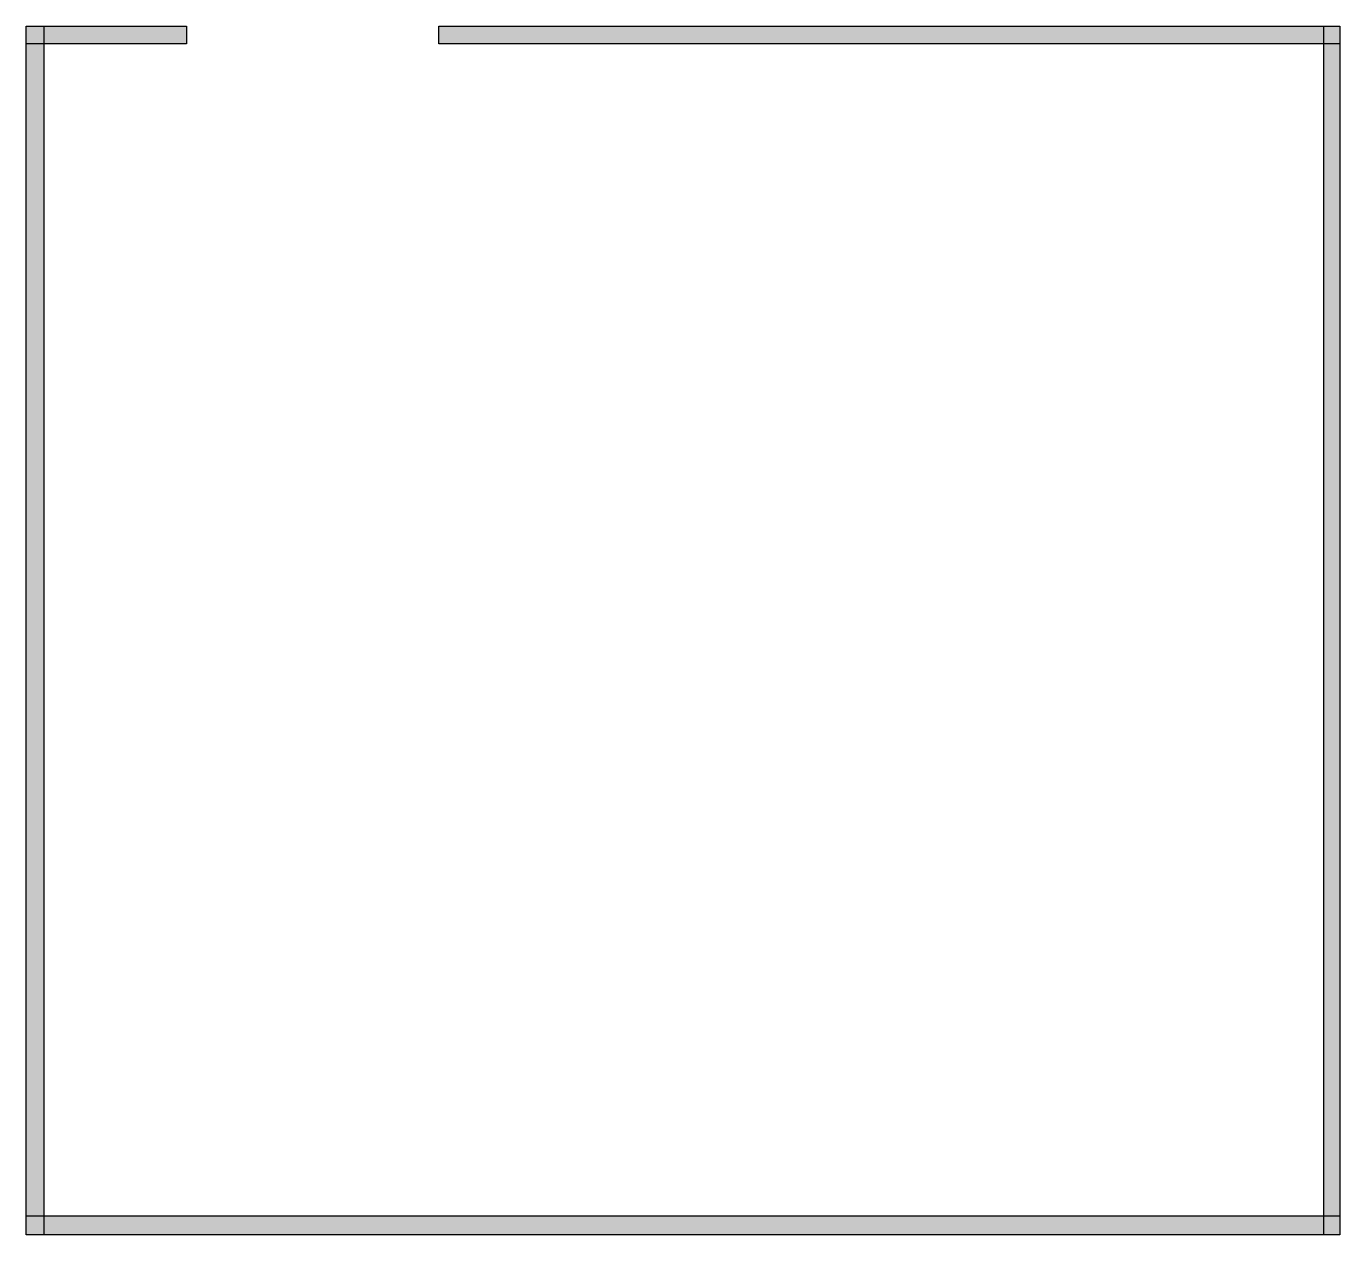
# Model space of a CAD drawing. Header units: millimetres. Extents: x 18 to 7304, y 0 to 6706.
import ezdxf

# ---------------------------------------------------------------- set-up
doc = ezdxf.new("R2010")
doc.units = ezdxf.units.MM
doc.layers.add('WALL', color=7, linetype='Continuous')

msp = doc.modelspace()

# ---------------------------------------------------------------- hatches: boundary and pattern name
at = {"layer": 'WALL'}
h = msp.add_hatch(color=256, dxfattribs=at)
h.dxf.hatch_style = 1
h.paths.add_polyline_path([(17.6, 6705.6), (906.4, 6705.6), (906.4, 6608.8), (17.6, 6608.8)])
h = msp.add_hatch(color=256, dxfattribs=at)
h.dxf.hatch_style = 1
h.paths.add_polyline_path([(17.6, 6705.6), (114.4, 6705.6), (114.4, 0), (17.6, 0)])
h = msp.add_hatch(color=256, dxfattribs=at)
h.dxf.hatch_style = 1
h.paths.add_polyline_path([(2305.6, 6705.6), (7304, 6705.6), (7304, 6608.8), (2305.6, 6608.8)])
h = msp.add_hatch(color=256, dxfattribs=at)
h.dxf.hatch_style = 1
h.paths.add_polyline_path([(7216, 6705.6), (7304, 6705.6), (7304, 0), (7216, 0)])
h = msp.add_hatch(color=256, dxfattribs=at)
h.dxf.hatch_style = 1
h.paths.add_polyline_path([(17.6, 105.6), (7304, 105.6), (7304, 0), (17.6, 0)])

# ---------------------------------------------------------------- linework, layer by layer
for points in [[(17.6, 6705.6), (906.4, 6705.6), (906.4, 6608.8), (17.6, 6608.8)], [(17.6, 6705.6), (114.4, 6705.6), (114.4, 0), (17.6, 0)], [(2305.6, 6705.6), (7304, 6705.6), (7304, 6608.8), (2305.6, 6608.8)], [(7216, 6705.6), (7304, 6705.6), (7304, 0), (7216, 0)], [(17.6, 105.6), (7304, 105.6), (7304, 0), (17.6, 0)]]:
    msp.add_lwpolyline(points, close=True, dxfattribs=at)

doc.saveas('drawing.dxf')
